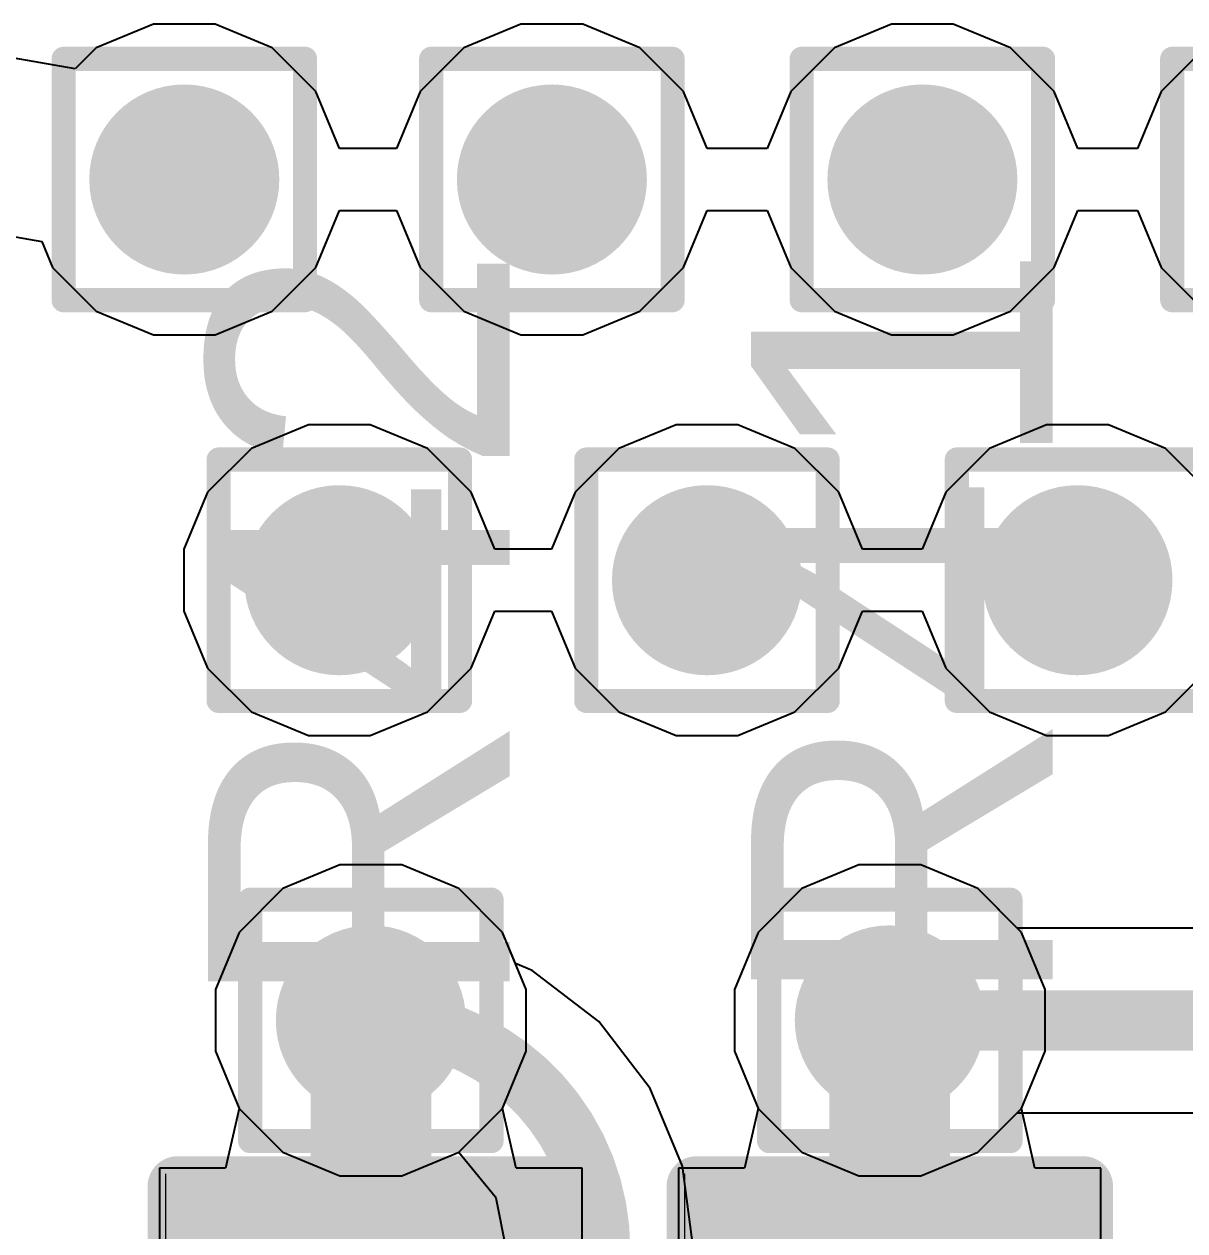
# Model space of a CAD drawing. Header units: inches. Extents: x -12 to 5355, y -7 to 5366.
# Drawn here: x 30.411 to 32.854, y 45.843 to 48.383 of the extents above; entities that cross this region are included whole.
import ezdxf

# ---------------------------------------------------------------- set-up
doc = ezdxf.new("R2010")
doc.units = ezdxf.units.IN
for name, color, linetype in [('BOTTOM LAYER', 5, 'Continuous'), ('Drill Drawing', 1, 'Continuous'), ('GROUND1', 16, 'Continuous'), ('GROUND2', 156, 'Continuous'), ('POWER', 76, 'Continuous'), ('SIGNAL', 90, 'Continuous'), ('TOP LAYER', 1, 'Continuous'), ('Top Overlay', 2, 'Continuous'), ('Top Paste', 8, 'Continuous'), ('Top Solder', 216, 'Continuous'), ('Via Holes', 16, 'Continuous')]:
    doc.layers.add(name, color=color, linetype=linetype)
doc.styles.add('Arial', font='', dxfattribs={"height": 0.2})
doc.styles.get('Arial').set_extended_font_data('Arial')

# ---------------------------------------------------------------- blocks, each defined once
blk = doc.blocks.new('R___0402_20')
at = {"layer": 'TOP LAYER'}
for points in [[(-0.6985, -0.3175), (-0.6985, 0.3175), (-0.2413, 0.3175), (-0.2413, -0.3175)], [(0.2413, -0.3175), (0.2413, 0.3175), (0.6985, 0.3175), (0.6985, -0.3175)]]:
    blk.add_hatch(color=1, dxfattribs=at).paths.add_polyline_path(points)
at = {"layer": 'Top Paste'}
for points in [[(-0.6985, -0.3175), (-0.6985, 0.3175), (-0.2413, 0.3175), (-0.2413, -0.3175)], [(0.2413, -0.3175), (0.2413, 0.3175), (0.6985, 0.3175), (0.6985, -0.3175)]]:
    blk.add_hatch(color=8, dxfattribs=at).paths.add_polyline_path(points)
at = {"layer": 'Top Solder'}
for points in [[(-0.7535, -0.3725), (-0.7535, 0.3725), (-0.1863, 0.3725), (-0.1863, -0.3725)], [(0.1863, -0.3725), (0.1863, 0.3725), (0.7535, 0.3725), (0.7535, -0.3725)]]:
    blk.add_hatch(color=216, dxfattribs=at).paths.add_polyline_path(points)
at = {"layer": 'Top Overlay'}
for points in [[(0.7874, 0.4064, 0.127, 0.127, 0), (-0.7874, 0.4064, 0.127, 0.127, 0)], [(-0.7874, -0.4064, 0.127, 0.127, 0), (-0.7874, 0.4064, 0.127, 0.127, 0)], [(0.7874, -0.4064, 0.127, 0.127, 0), (0.7874, 0.4064, 0.127, 0.127, 0)], [(0.7874, -0.4064, 0.127, 0.127, 0), (-0.7874, -0.4064, 0.127, 0.127, 0)], [(0.8128, -0.4318, 0.00323, 0.00323, 0), (-0.8128, -0.4318, 0.00323, 0.00323, 0)]]:
    blk.add_lwpolyline(points, format="xyseb", dxfattribs=at)
for points in [[(-0.8191, 0.4064, 0.0635, 0.0635, 1), (-0.7556, 0.4064, 0.0635, 0.0635, 1)], [(-0.8191, 0.4064, 0.0635, 0.0635, 1), (-0.7556, 0.4064, 0.0635, 0.0635, 1)], [(0.7556, 0.4064, 0.0635, 0.0635, 1), (0.8191, 0.4064, 0.0635, 0.0635, 1)], [(0.7556, 0.4064, 0.0635, 0.0635, 1), (0.8191, 0.4064, 0.0635, 0.0635, 1)], [(-0.8191, -0.4064, 0.0635, 0.0635, 1), (-0.7556, -0.4064, 0.0635, 0.0635, 1)], [(-0.8191, -0.4064, 0.0635, 0.0635, 1), (-0.7556, -0.4064, 0.0635, 0.0635, 1)], [(0.7556, -0.4064, 0.0635, 0.0635, 1), (0.8191, -0.4064, 0.0635, 0.0635, 1)], [(0.7556, -0.4064, 0.0635, 0.0635, 1), (0.8191, -0.4064, 0.0635, 0.0635, 1)], [(-0.8136, -0.4318, 0.00161, 0.00161, 1), (-0.812, -0.4318, 0.00161, 0.00161, 1)], [(0.812, -0.4318, 0.00161, 0.00161, 1), (0.8136, -0.4318, 0.00161, 0.00161, 1)]]:
    blk.add_lwpolyline(points, format="xyseb", close=True, dxfattribs=at)
blk = doc.blocks.new('R___0402_21')
at = {"layer": 'TOP LAYER'}
for points in [[(-0.6985, -0.3175), (-0.6985, 0.3175), (-0.2413, 0.3175), (-0.2413, -0.3175)], [(0.2413, -0.3175), (0.2413, 0.3175), (0.6985, 0.3175), (0.6985, -0.3175)]]:
    blk.add_hatch(color=1, dxfattribs=at).paths.add_polyline_path(points)
at = {"layer": 'Top Paste'}
for points in [[(-0.6985, -0.3175), (-0.6985, 0.3175), (-0.2413, 0.3175), (-0.2413, -0.3175)], [(0.2413, -0.3175), (0.2413, 0.3175), (0.6985, 0.3175), (0.6985, -0.3175)]]:
    blk.add_hatch(color=8, dxfattribs=at).paths.add_polyline_path(points)
at = {"layer": 'Top Solder'}
for points in [[(-0.7535, -0.3725), (-0.7535, 0.3725), (-0.1863, 0.3725), (-0.1863, -0.3725)], [(0.1863, -0.3725), (0.1863, 0.3725), (0.7535, 0.3725), (0.7535, -0.3725)]]:
    blk.add_hatch(color=216, dxfattribs=at).paths.add_polyline_path(points)
at = {"layer": 'Top Overlay'}
for points in [[(0.7874, 0.4064, 0.127, 0.127, 0), (-0.7874, 0.4064, 0.127, 0.127, 0)], [(-0.7874, -0.4064, 0.127, 0.127, 0), (-0.7874, 0.4064, 0.127, 0.127, 0)], [(0.7874, -0.4064, 0.127, 0.127, 0), (0.7874, 0.4064, 0.127, 0.127, 0)], [(0.7874, -0.4064, 0.127, 0.127, 0), (-0.7874, -0.4064, 0.127, 0.127, 0)], [(0.8128, -0.4318, 0.00323, 0.00323, 0), (-0.8128, -0.4318, 0.00323, 0.00323, 0)]]:
    blk.add_lwpolyline(points, format="xyseb", dxfattribs=at)
for points in [[(-0.8191, 0.4064, 0.0635, 0.0635, 1), (-0.7556, 0.4064, 0.0635, 0.0635, 1)], [(-0.8191, 0.4064, 0.0635, 0.0635, 1), (-0.7556, 0.4064, 0.0635, 0.0635, 1)], [(0.7556, 0.4064, 0.0635, 0.0635, 1), (0.8191, 0.4064, 0.0635, 0.0635, 1)], [(0.7556, 0.4064, 0.0635, 0.0635, 1), (0.8191, 0.4064, 0.0635, 0.0635, 1)], [(-0.8191, -0.4064, 0.0635, 0.0635, 1), (-0.7556, -0.4064, 0.0635, 0.0635, 1)], [(-0.8191, -0.4064, 0.0635, 0.0635, 1), (-0.7556, -0.4064, 0.0635, 0.0635, 1)], [(0.7556, -0.4064, 0.0635, 0.0635, 1), (0.8191, -0.4064, 0.0635, 0.0635, 1)], [(0.7556, -0.4064, 0.0635, 0.0635, 1), (0.8191, -0.4064, 0.0635, 0.0635, 1)], [(-0.8136, -0.4318, 0.00161, 0.00161, 1), (-0.812, -0.4318, 0.00161, 0.00161, 1)], [(0.812, -0.4318, 0.00161, 0.00161, 1), (0.8136, -0.4318, 0.00161, 0.00161, 1)]]:
    blk.add_lwpolyline(points, format="xyseb", close=True, dxfattribs=at)

msp = doc.modelspace()

# ---------------------------------------------------------------- hatches: boundary and pattern name
at = {"layer": 'BOTTOM LAYER'}
h = msp.add_hatch(color=5, dxfattribs=at)
edge = h.paths.add_edge_path()
edge.add_arc((30.7477, 48.056), 0.2, 0, 360)
h = msp.add_hatch(color=5, dxfattribs=at)
edge = h.paths.add_edge_path()
edge.add_arc((31.5214, 48.056), 0.2, 0, 360)
h = msp.add_hatch(color=5, dxfattribs=at)
edge = h.paths.add_edge_path()
edge.add_arc((32.3012, 48.056), 0.2, 0, 360)
h = msp.add_hatch(color=5, dxfattribs=at)
edge = h.paths.add_edge_path()
edge.add_arc((31.0741, 47.2127), 0.2, 0, 360)
h = msp.add_hatch(color=5, dxfattribs=at)
edge = h.paths.add_edge_path()
edge.add_arc((31.8478, 47.2127), 0.2, 0, 360)
h = msp.add_hatch(color=5, dxfattribs=at)
edge = h.paths.add_edge_path()
edge.add_arc((32.6276, 47.2127), 0.2, 0, 360)
h = msp.add_hatch(color=5, dxfattribs=at)
edge = h.paths.add_edge_path()
edge.add_arc((31.1404, 46.2864), 0.2, 0, 360)
h = msp.add_hatch(color=5, dxfattribs=at)
edge = h.paths.add_edge_path()
edge.add_arc((32.2326, 46.2864), 0.2, 0, 360)
at = {"layer": 'GROUND1'}
h = msp.add_hatch(color=16, dxfattribs=at)
edge = h.paths.add_edge_path()
edge.add_arc((30.7477, 48.056), 0.2, 0, 360)
h = msp.add_hatch(color=16, dxfattribs=at)
edge = h.paths.add_edge_path()
edge.add_arc((31.5214, 48.056), 0.2, 0, 360)
h = msp.add_hatch(color=16, dxfattribs=at)
edge = h.paths.add_edge_path()
edge.add_arc((32.3012, 48.056), 0.2, 0, 360)
h = msp.add_hatch(color=16, dxfattribs=at)
edge = h.paths.add_edge_path()
edge.add_arc((31.0741, 47.2127), 0.2, 0, 360)
h = msp.add_hatch(color=16, dxfattribs=at)
edge = h.paths.add_edge_path()
edge.add_arc((31.8478, 47.2127), 0.2, 0, 360)
h = msp.add_hatch(color=16, dxfattribs=at)
edge = h.paths.add_edge_path()
edge.add_arc((32.6276, 47.2127), 0.2, 0, 360)
h = msp.add_hatch(color=16, dxfattribs=at)
edge = h.paths.add_edge_path()
edge.add_arc((31.1404, 46.2864), 0.2, 0, 360)
h = msp.add_hatch(color=16, dxfattribs=at)
edge = h.paths.add_edge_path()
edge.add_arc((32.2326, 46.2864), 0.2, 0, 360)
at = {"layer": 'GROUND2'}
h = msp.add_hatch(color=156, dxfattribs=at)
edge = h.paths.add_edge_path()
edge.add_arc((30.7477, 48.056), 0.2, 0, 360)
h = msp.add_hatch(color=156, dxfattribs=at)
edge = h.paths.add_edge_path()
edge.add_arc((31.5214, 48.056), 0.2, 0, 360)
h = msp.add_hatch(color=156, dxfattribs=at)
edge = h.paths.add_edge_path()
edge.add_arc((32.3012, 48.056), 0.2, 0, 360)
h = msp.add_hatch(color=156, dxfattribs=at)
edge = h.paths.add_edge_path()
edge.add_arc((31.0741, 47.2127), 0.2, 0, 360)
h = msp.add_hatch(color=156, dxfattribs=at)
edge = h.paths.add_edge_path()
edge.add_arc((31.8478, 47.2127), 0.2, 0, 360)
h = msp.add_hatch(color=156, dxfattribs=at)
edge = h.paths.add_edge_path()
edge.add_arc((32.6276, 47.2127), 0.2, 0, 360)
h = msp.add_hatch(color=156, dxfattribs=at)
edge = h.paths.add_edge_path()
edge.add_arc((31.1404, 46.2864), 0.2, 0, 360)
h = msp.add_hatch(color=156, dxfattribs=at)
edge = h.paths.add_edge_path()
edge.add_arc((32.2326, 46.2864), 0.2, 0, 360)
at = {"layer": 'POWER'}
h = msp.add_hatch(color=76, dxfattribs=at)
edge = h.paths.add_edge_path()
edge.add_arc((30.7477, 48.056), 0.2, 0, 360)
h = msp.add_hatch(color=76, dxfattribs=at)
edge = h.paths.add_edge_path()
edge.add_arc((31.5214, 48.056), 0.2, 0, 360)
h = msp.add_hatch(color=76, dxfattribs=at)
edge = h.paths.add_edge_path()
edge.add_arc((32.3012, 48.056), 0.2, 0, 360)
h = msp.add_hatch(color=76, dxfattribs=at)
edge = h.paths.add_edge_path()
edge.add_arc((31.0741, 47.2127), 0.2, 0, 360)
h = msp.add_hatch(color=76, dxfattribs=at)
edge = h.paths.add_edge_path()
edge.add_arc((31.8478, 47.2127), 0.2, 0, 360)
h = msp.add_hatch(color=76, dxfattribs=at)
edge = h.paths.add_edge_path()
edge.add_arc((32.6276, 47.2127), 0.2, 0, 360)
h = msp.add_hatch(color=76, dxfattribs=at)
edge = h.paths.add_edge_path()
edge.add_arc((31.1404, 46.2864), 0.2, 0, 360)
h = msp.add_hatch(color=76, dxfattribs=at)
edge = h.paths.add_edge_path()
edge.add_arc((32.2326, 46.2864), 0.2, 0, 360)
at = {"layer": 'SIGNAL'}
h = msp.add_hatch(color=90, dxfattribs=at)
edge = h.paths.add_edge_path()
edge.add_arc((30.7477, 48.056), 0.2, 0, 360)
h = msp.add_hatch(color=90, dxfattribs=at)
edge = h.paths.add_edge_path()
edge.add_arc((31.5214, 48.056), 0.2, 0, 360)
h = msp.add_hatch(color=90, dxfattribs=at)
edge = h.paths.add_edge_path()
edge.add_arc((32.3012, 48.056), 0.2, 0, 360)
h = msp.add_hatch(color=90, dxfattribs=at)
edge = h.paths.add_edge_path()
edge.add_arc((31.0741, 47.2127), 0.2, 0, 360)
h = msp.add_hatch(color=90, dxfattribs=at)
edge = h.paths.add_edge_path()
edge.add_arc((31.8478, 47.2127), 0.2, 0, 360)
h = msp.add_hatch(color=90, dxfattribs=at)
edge = h.paths.add_edge_path()
edge.add_arc((32.6276, 47.2127), 0.2, 0, 360)
h = msp.add_hatch(color=90, dxfattribs=at)
edge = h.paths.add_edge_path()
edge.add_arc((31.1404, 46.2864), 0.2, 0, 360)
h = msp.add_hatch(color=90, dxfattribs=at)
edge = h.paths.add_edge_path()
edge.add_arc((32.2326, 46.2864), 0.2, 0, 360)
at = {"layer": 'TOP LAYER'}
h = msp.add_hatch(color=1, dxfattribs=at)
edge = h.paths.add_edge_path()
edge.add_arc((30.7477, 48.056), 0.2, 0, 360)
h = msp.add_hatch(color=1, dxfattribs=at)
edge = h.paths.add_edge_path()
edge.add_arc((31.5214, 48.056), 0.2, 0, 360)
h = msp.add_hatch(color=1, dxfattribs=at)
edge = h.paths.add_edge_path()
edge.add_arc((32.3012, 48.056), 0.2, 0, 360)
h = msp.add_hatch(color=1, dxfattribs=at)
edge = h.paths.add_edge_path()
edge.add_arc((31.0741, 47.2127), 0.2, 0, 360)
h = msp.add_hatch(color=1, dxfattribs=at)
edge = h.paths.add_edge_path()
edge.add_arc((31.8478, 47.2127), 0.2, 0, 360)
h = msp.add_hatch(color=1, dxfattribs=at)
edge = h.paths.add_edge_path()
edge.add_arc((32.6276, 47.2127), 0.2, 0, 360)
h = msp.add_hatch(color=1, dxfattribs=at)
edge = h.paths.add_edge_path()
edge.add_arc((31.1404, 46.2864), 0.2, 0, 360)
h = msp.add_hatch(color=1, dxfattribs=at)
edge = h.paths.add_edge_path()
edge.add_arc((32.2326, 46.2864), 0.2, 0, 360)
at = {"layer": 'Via Holes'}
h = msp.add_hatch(color=7, dxfattribs=at)
edge = h.paths.add_edge_path()
edge.add_arc((30.7477, 48.056), 0.1, 0, 360)
h = msp.add_hatch(color=7, dxfattribs=at)
edge = h.paths.add_edge_path()
edge.add_arc((31.5214, 48.056), 0.1, 0, 360)
h = msp.add_hatch(color=7, dxfattribs=at)
edge = h.paths.add_edge_path()
edge.add_arc((32.3012, 48.056), 0.1, 0, 360)
h = msp.add_hatch(color=7, dxfattribs=at)
edge = h.paths.add_edge_path()
edge.add_arc((31.0741, 47.2127), 0.1, 0, 360)
h = msp.add_hatch(color=7, dxfattribs=at)
edge = h.paths.add_edge_path()
edge.add_arc((31.8478, 47.2127), 0.1, 0, 360)
h = msp.add_hatch(color=7, dxfattribs=at)
edge = h.paths.add_edge_path()
edge.add_arc((32.6276, 47.2127), 0.1, 0, 360)
h = msp.add_hatch(color=7, dxfattribs=at)
edge = h.paths.add_edge_path()
edge.add_arc((31.1404, 46.2864), 0.1, 0, 360)
h = msp.add_hatch(color=7, dxfattribs=at)
edge = h.paths.add_edge_path()
edge.add_arc((32.2326, 46.2864), 0.1, 0, 360)

# ---------------------------------------------------------------- linework, layer by layer
at = {"layer": 'BOTTOM LAYER'}
for p, q in [((31.0754, 46.6134), (30.9552, 46.5636)), ((31.2054, 46.6134), (31.0754, 46.6134)), ((31.3256, 46.5636), (31.2054, 46.6134)), ((32.1676, 46.6134), (32.0474, 46.5636)), ((32.2976, 46.6134), (32.1676, 46.6134)), ((32.4178, 46.5636), (32.2976, 46.6134)), ((30.9552, 46.5636), (30.8632, 46.4716)), ((31.4176, 46.4716), (31.3256, 46.5636)), ((32.0474, 46.5636), (31.9554, 46.4716)), ((32.5098, 46.4716), (32.4178, 46.5636)), ((30.8632, 46.4716), (30.8134, 46.3514)), ((31.4674, 46.3514), (31.4176, 46.4716)), ((31.9554, 46.4716), (31.9056, 46.3514)), ((32.5596, 46.3514), (32.5098, 46.4716)), ((30.8134, 46.3514), (30.8134, 46.2213)), ((31.4674, 46.2213), (31.4674, 46.3514)), ((31.9056, 46.3514), (31.9056, 46.2213)), ((32.5596, 46.2213), (32.5596, 46.3514)), ((30.8134, 46.2213), (30.8632, 46.1011)), ((31.4176, 46.1011), (31.4674, 46.2213)), ((31.9056, 46.2213), (31.9554, 46.1011)), ((32.5098, 46.1011), (32.5596, 46.2213)), ((30.8632, 46.1011), (30.9552, 46.0091)), ((31.3256, 46.0091), (31.4176, 46.1011)), ((31.9554, 46.1011), (32.0474, 46.0091)), ((32.4178, 46.0091), (32.5098, 46.1011)), ((30.9552, 46.0091), (31.0754, 45.9594)), ((31.2054, 45.9594), (31.3256, 46.0091)), ((32.0474, 46.0091), (32.1676, 45.9594)), ((32.2976, 45.9594), (32.4178, 46.0091)), ((31.0754, 45.9594), (31.2054, 45.9594)), ((32.1676, 45.9594), (32.2976, 45.9594))]:
    msp.add_line(p, q, dxfattribs=at)
at = {"layer": 'Drill Drawing'}
for points in [[(30.4937, 48.31, 0.0508, 0.0508, 0), (31.0017, 48.31, 0.0508, 0.0508, 0)], [(30.4937, 47.802, 0.0508, 0.0508, 0), (30.4937, 48.31, 0.0508, 0.0508, 0)], [(31.0017, 47.802, 0.0508, 0.0508, 0), (31.0017, 48.31, 0.0508, 0.0508, 0)], [(31.2674, 48.31, 0.0508, 0.0508, 0), (31.7754, 48.31, 0.0508, 0.0508, 0)], [(31.2674, 47.802, 0.0508, 0.0508, 0), (31.2674, 48.31, 0.0508, 0.0508, 0)], [(31.7754, 47.802, 0.0508, 0.0508, 0), (31.7754, 48.31, 0.0508, 0.0508, 0)], [(32.0472, 48.31, 0.0508, 0.0508, 0), (32.5552, 48.31, 0.0508, 0.0508, 0)], [(32.0472, 47.802, 0.0508, 0.0508, 0), (32.0472, 48.31, 0.0508, 0.0508, 0)], [(32.5552, 47.802, 0.0508, 0.0508, 0), (32.5552, 48.31, 0.0508, 0.0508, 0)], [(32.827, 48.31, 0.0508, 0.0508, 0), (33.335, 48.31, 0.0508, 0.0508, 0)], [(32.827, 47.802, 0.0508, 0.0508, 0), (32.827, 48.31, 0.0508, 0.0508, 0)], [(30.4937, 47.802, 0.0508, 0.0508, 0), (31.0017, 47.802, 0.0508, 0.0508, 0)], [(31.2674, 47.802, 0.0508, 0.0508, 0), (31.7754, 47.802, 0.0508, 0.0508, 0)], [(32.0472, 47.802, 0.0508, 0.0508, 0), (32.5552, 47.802, 0.0508, 0.0508, 0)], [(32.827, 47.802, 0.0508, 0.0508, 0), (33.335, 47.802, 0.0508, 0.0508, 0)], [(30.8201, 47.4667, 0.0508, 0.0508, 0), (31.3281, 47.4667, 0.0508, 0.0508, 0)], [(30.8201, 46.9587, 0.0508, 0.0508, 0), (30.8201, 47.4667, 0.0508, 0.0508, 0)], [(31.3281, 46.9587, 0.0508, 0.0508, 0), (31.3281, 47.4667, 0.0508, 0.0508, 0)], [(31.5938, 47.4667, 0.0508, 0.0508, 0), (32.1018, 47.4667, 0.0508, 0.0508, 0)], [(31.5938, 46.9587, 0.0508, 0.0508, 0), (31.5938, 47.4667, 0.0508, 0.0508, 0)], [(32.1018, 46.9587, 0.0508, 0.0508, 0), (32.1018, 47.4667, 0.0508, 0.0508, 0)], [(32.3736, 47.4667, 0.0508, 0.0508, 0), (32.8816, 47.4667, 0.0508, 0.0508, 0)], [(32.3736, 46.9587, 0.0508, 0.0508, 0), (32.3736, 47.4667, 0.0508, 0.0508, 0)], [(30.8201, 46.9587, 0.0508, 0.0508, 0), (31.3281, 46.9587, 0.0508, 0.0508, 0)], [(31.5938, 46.9587, 0.0508, 0.0508, 0), (32.1018, 46.9587, 0.0508, 0.0508, 0)], [(32.3736, 46.9587, 0.0508, 0.0508, 0), (32.8816, 46.9587, 0.0508, 0.0508, 0)], [(30.8864, 46.5404, 0.0508, 0.0508, 0), (31.3944, 46.5404, 0.0508, 0.0508, 0)], [(30.8864, 46.0324, 0.0508, 0.0508, 0), (30.8864, 46.5404, 0.0508, 0.0508, 0)], [(31.3944, 46.0324, 0.0508, 0.0508, 0), (31.3944, 46.5404, 0.0508, 0.0508, 0)], [(31.9786, 46.5404, 0.0508, 0.0508, 0), (32.4866, 46.5404, 0.0508, 0.0508, 0)], [(31.9786, 46.0324, 0.0508, 0.0508, 0), (31.9786, 46.5404, 0.0508, 0.0508, 0)], [(32.4866, 46.0324, 0.0508, 0.0508, 0), (32.4866, 46.5404, 0.0508, 0.0508, 0)], [(30.8864, 46.0324, 0.0508, 0.0508, 0), (31.3944, 46.0324, 0.0508, 0.0508, 0)], [(31.9786, 46.0324, 0.0508, 0.0508, 0), (32.4866, 46.0324, 0.0508, 0.0508, 0)]]:
    msp.add_lwpolyline(points, format="xyseb", dxfattribs=at)
for points in [[(30.481, 48.31, 0.0254, 0.0254, 1), (30.5064, 48.31, 0.0254, 0.0254, 1)], [(30.481, 48.31, 0.0254, 0.0254, 1), (30.5064, 48.31, 0.0254, 0.0254, 1)], [(30.989, 48.31, 0.0254, 0.0254, 1), (31.0144, 48.31, 0.0254, 0.0254, 1)], [(30.989, 48.31, 0.0254, 0.0254, 1), (31.0144, 48.31, 0.0254, 0.0254, 1)], [(31.2547, 48.31, 0.0254, 0.0254, 1), (31.2801, 48.31, 0.0254, 0.0254, 1)], [(31.2547, 48.31, 0.0254, 0.0254, 1), (31.2801, 48.31, 0.0254, 0.0254, 1)], [(31.7627, 48.31, 0.0254, 0.0254, 1), (31.7881, 48.31, 0.0254, 0.0254, 1)], [(31.7627, 48.31, 0.0254, 0.0254, 1), (31.7881, 48.31, 0.0254, 0.0254, 1)], [(32.0345, 48.31, 0.0254, 0.0254, 1), (32.0599, 48.31, 0.0254, 0.0254, 1)], [(32.0345, 48.31, 0.0254, 0.0254, 1), (32.0599, 48.31, 0.0254, 0.0254, 1)], [(32.5425, 48.31, 0.0254, 0.0254, 1), (32.5679, 48.31, 0.0254, 0.0254, 1)], [(32.5425, 48.31, 0.0254, 0.0254, 1), (32.5679, 48.31, 0.0254, 0.0254, 1)], [(32.8143, 48.31, 0.0254, 0.0254, 1), (32.8397, 48.31, 0.0254, 0.0254, 1)], [(32.8143, 48.31, 0.0254, 0.0254, 1), (32.8397, 48.31, 0.0254, 0.0254, 1)], [(30.481, 47.802, 0.0254, 0.0254, 1), (30.5064, 47.802, 0.0254, 0.0254, 1)], [(30.481, 47.802, 0.0254, 0.0254, 1), (30.5064, 47.802, 0.0254, 0.0254, 1)], [(30.989, 47.802, 0.0254, 0.0254, 1), (31.0144, 47.802, 0.0254, 0.0254, 1)], [(30.989, 47.802, 0.0254, 0.0254, 1), (31.0144, 47.802, 0.0254, 0.0254, 1)], [(31.2547, 47.802, 0.0254, 0.0254, 1), (31.2801, 47.802, 0.0254, 0.0254, 1)], [(31.2547, 47.802, 0.0254, 0.0254, 1), (31.2801, 47.802, 0.0254, 0.0254, 1)], [(31.7627, 47.802, 0.0254, 0.0254, 1), (31.7881, 47.802, 0.0254, 0.0254, 1)], [(31.7627, 47.802, 0.0254, 0.0254, 1), (31.7881, 47.802, 0.0254, 0.0254, 1)], [(32.0345, 47.802, 0.0254, 0.0254, 1), (32.0599, 47.802, 0.0254, 0.0254, 1)], [(32.0345, 47.802, 0.0254, 0.0254, 1), (32.0599, 47.802, 0.0254, 0.0254, 1)], [(32.5425, 47.802, 0.0254, 0.0254, 1), (32.5679, 47.802, 0.0254, 0.0254, 1)], [(32.5425, 47.802, 0.0254, 0.0254, 1), (32.5679, 47.802, 0.0254, 0.0254, 1)], [(32.8143, 47.802, 0.0254, 0.0254, 1), (32.8397, 47.802, 0.0254, 0.0254, 1)], [(32.8143, 47.802, 0.0254, 0.0254, 1), (32.8397, 47.802, 0.0254, 0.0254, 1)], [(30.8074, 47.4667, 0.0254, 0.0254, 1), (30.8328, 47.4667, 0.0254, 0.0254, 1)], [(30.8074, 47.4667, 0.0254, 0.0254, 1), (30.8328, 47.4667, 0.0254, 0.0254, 1)], [(31.3154, 47.4667, 0.0254, 0.0254, 1), (31.3408, 47.4667, 0.0254, 0.0254, 1)], [(31.3154, 47.4667, 0.0254, 0.0254, 1), (31.3408, 47.4667, 0.0254, 0.0254, 1)], [(31.5811, 47.4667, 0.0254, 0.0254, 1), (31.6065, 47.4667, 0.0254, 0.0254, 1)], [(31.5811, 47.4667, 0.0254, 0.0254, 1), (31.6065, 47.4667, 0.0254, 0.0254, 1)], [(32.0891, 47.4667, 0.0254, 0.0254, 1), (32.1145, 47.4667, 0.0254, 0.0254, 1)], [(32.0891, 47.4667, 0.0254, 0.0254, 1), (32.1145, 47.4667, 0.0254, 0.0254, 1)], [(32.3609, 47.4667, 0.0254, 0.0254, 1), (32.3863, 47.4667, 0.0254, 0.0254, 1)], [(32.3609, 47.4667, 0.0254, 0.0254, 1), (32.3863, 47.4667, 0.0254, 0.0254, 1)], [(30.8074, 46.9587, 0.0254, 0.0254, 1), (30.8328, 46.9587, 0.0254, 0.0254, 1)], [(30.8074, 46.9587, 0.0254, 0.0254, 1), (30.8328, 46.9587, 0.0254, 0.0254, 1)], [(31.3154, 46.9587, 0.0254, 0.0254, 1), (31.3408, 46.9587, 0.0254, 0.0254, 1)], [(31.3154, 46.9587, 0.0254, 0.0254, 1), (31.3408, 46.9587, 0.0254, 0.0254, 1)], [(31.5811, 46.9587, 0.0254, 0.0254, 1), (31.6065, 46.9587, 0.0254, 0.0254, 1)], [(31.5811, 46.9587, 0.0254, 0.0254, 1), (31.6065, 46.9587, 0.0254, 0.0254, 1)], [(32.0891, 46.9587, 0.0254, 0.0254, 1), (32.1145, 46.9587, 0.0254, 0.0254, 1)], [(32.0891, 46.9587, 0.0254, 0.0254, 1), (32.1145, 46.9587, 0.0254, 0.0254, 1)], [(32.3609, 46.9587, 0.0254, 0.0254, 1), (32.3863, 46.9587, 0.0254, 0.0254, 1)], [(32.3609, 46.9587, 0.0254, 0.0254, 1), (32.3863, 46.9587, 0.0254, 0.0254, 1)], [(30.8737, 46.5404, 0.0254, 0.0254, 1), (30.8991, 46.5404, 0.0254, 0.0254, 1)], [(30.8737, 46.5404, 0.0254, 0.0254, 1), (30.8991, 46.5404, 0.0254, 0.0254, 1)], [(31.3817, 46.5404, 0.0254, 0.0254, 1), (31.4071, 46.5404, 0.0254, 0.0254, 1)], [(31.3817, 46.5404, 0.0254, 0.0254, 1), (31.4071, 46.5404, 0.0254, 0.0254, 1)], [(31.9659, 46.5404, 0.0254, 0.0254, 1), (31.9913, 46.5404, 0.0254, 0.0254, 1)], [(31.9659, 46.5404, 0.0254, 0.0254, 1), (31.9913, 46.5404, 0.0254, 0.0254, 1)], [(32.4739, 46.5404, 0.0254, 0.0254, 1), (32.4993, 46.5404, 0.0254, 0.0254, 1)], [(32.4739, 46.5404, 0.0254, 0.0254, 1), (32.4993, 46.5404, 0.0254, 0.0254, 1)], [(30.8737, 46.0324, 0.0254, 0.0254, 1), (30.8991, 46.0324, 0.0254, 0.0254, 1)], [(30.8737, 46.0324, 0.0254, 0.0254, 1), (30.8991, 46.0324, 0.0254, 0.0254, 1)], [(31.3817, 46.0324, 0.0254, 0.0254, 1), (31.4071, 46.0324, 0.0254, 0.0254, 1)], [(31.3817, 46.0324, 0.0254, 0.0254, 1), (31.4071, 46.0324, 0.0254, 0.0254, 1)], [(31.9659, 46.0324, 0.0254, 0.0254, 1), (31.9913, 46.0324, 0.0254, 0.0254, 1)], [(31.9659, 46.0324, 0.0254, 0.0254, 1), (31.9913, 46.0324, 0.0254, 0.0254, 1)], [(32.4739, 46.0324, 0.0254, 0.0254, 1), (32.4993, 46.0324, 0.0254, 0.0254, 1)], [(32.4739, 46.0324, 0.0254, 0.0254, 1), (32.4993, 46.0324, 0.0254, 0.0254, 1)]]:
    msp.add_lwpolyline(points, format="xyseb", close=True, dxfattribs=at)
at = {"layer": 'GROUND1'}
for p, q in [((31.0754, 46.6134), (30.9552, 46.5636)), ((31.2054, 46.6134), (31.0754, 46.6134)), ((31.3256, 46.5636), (31.2054, 46.6134)), ((32.1676, 46.6134), (32.0474, 46.5636)), ((32.2976, 46.6134), (32.1676, 46.6134)), ((32.4178, 46.5636), (32.2976, 46.6134)), ((30.9552, 46.5636), (30.8632, 46.4716)), ((31.4176, 46.4716), (31.3256, 46.5636)), ((32.0474, 46.5636), (31.9554, 46.4716)), ((32.5098, 46.4716), (32.4178, 46.5636)), ((30.8632, 46.4716), (30.8134, 46.3514)), ((31.4674, 46.3514), (31.4176, 46.4716)), ((31.9554, 46.4716), (31.9056, 46.3514)), ((32.5596, 46.3514), (32.5098, 46.4716)), ((30.8134, 46.3514), (30.8134, 46.2213)), ((31.4674, 46.2213), (31.4674, 46.3514)), ((31.9056, 46.3514), (31.9056, 46.2213)), ((32.5596, 46.2213), (32.5596, 46.3514)), ((30.8134, 46.2213), (30.8632, 46.1011)), ((31.4176, 46.1011), (31.4674, 46.2213)), ((31.9056, 46.2213), (31.9554, 46.1011)), ((32.5098, 46.1011), (32.5596, 46.2213)), ((30.8632, 46.1011), (30.9552, 46.0091)), ((31.3256, 46.0091), (31.4176, 46.1011)), ((31.9554, 46.1011), (32.0474, 46.0091)), ((32.4178, 46.0091), (32.5098, 46.1011)), ((30.9552, 46.0091), (31.0754, 45.9594)), ((31.2054, 45.9594), (31.3256, 46.0091)), ((32.0474, 46.0091), (32.1676, 45.9594)), ((32.2976, 45.9594), (32.4178, 46.0091)), ((31.0754, 45.9594), (31.2054, 45.9594)), ((32.1676, 45.9594), (32.2976, 45.9594))]:
    msp.add_line(p, q, dxfattribs=at)
at = {"layer": 'GROUND2'}
for p, q in [((31.0754, 46.6134), (30.9552, 46.5636)), ((31.2054, 46.6134), (31.0754, 46.6134)), ((31.3256, 46.5636), (31.2054, 46.6134)), ((32.1676, 46.6134), (32.0474, 46.5636)), ((32.2976, 46.6134), (32.1676, 46.6134)), ((32.4178, 46.5636), (32.2976, 46.6134)), ((30.9552, 46.5636), (30.8632, 46.4716)), ((31.4176, 46.4716), (31.3256, 46.5636)), ((32.0474, 46.5636), (31.9554, 46.4716)), ((32.5098, 46.4716), (32.4178, 46.5636)), ((30.8632, 46.4716), (30.8134, 46.3514)), ((31.4674, 46.3514), (31.4176, 46.4716)), ((31.9554, 46.4716), (31.9056, 46.3514)), ((32.5596, 46.3514), (32.5098, 46.4716)), ((30.8134, 46.3514), (30.8134, 46.2213)), ((31.4674, 46.2213), (31.4674, 46.3514)), ((31.9056, 46.3514), (31.9056, 46.2213)), ((32.5596, 46.2213), (32.5596, 46.3514)), ((30.8134, 46.2213), (30.8632, 46.1011)), ((31.4176, 46.1011), (31.4674, 46.2213)), ((31.9056, 46.2213), (31.9554, 46.1011)), ((32.5098, 46.1011), (32.5596, 46.2213)), ((30.8632, 46.1011), (30.9552, 46.0091)), ((31.3256, 46.0091), (31.4176, 46.1011)), ((31.9554, 46.1011), (32.0474, 46.0091)), ((32.4178, 46.0091), (32.5098, 46.1011)), ((30.9552, 46.0091), (31.0754, 45.9594)), ((31.2054, 45.9594), (31.3256, 46.0091)), ((32.0474, 46.0091), (32.1676, 45.9594)), ((32.2976, 45.9594), (32.4178, 46.0091)), ((31.0754, 45.9594), (31.2054, 45.9594)), ((32.1676, 45.9594), (32.2976, 45.9594))]:
    msp.add_line(p, q, dxfattribs=at)
at = {"layer": 'POWER'}
for p, q in [((30.6826, 48.383), (30.5625, 48.3332)), ((30.8127, 48.383), (30.6826, 48.383)), ((30.9329, 48.3332), (30.8127, 48.383)), ((31.4563, 48.383), (31.3362, 48.3332)), ((31.5864, 48.383), (31.4563, 48.383)), ((31.7066, 48.3332), (31.5864, 48.383)), ((32.2361, 48.383), (32.1159, 48.3332)), ((32.3662, 48.383), (32.2361, 48.383)), ((32.4864, 48.3332), (32.3662, 48.383)), ((30.5625, 48.3332), (30.5179, 48.2887)), ((31.0249, 48.2412), (30.9329, 48.3332)), ((31.3362, 48.3332), (31.2442, 48.2412)), ((31.7986, 48.2412), (31.7066, 48.3332)), ((32.1159, 48.3332), (32.024, 48.2412)), ((32.5784, 48.2412), (32.4864, 48.3332)), ((32.8957, 48.3332), (32.8037, 48.2412)), ((30.5179, 48.2887), (30.3736, 48.314)), ((31.0747, 48.121), (31.0249, 48.2412)), ((31.2442, 48.2412), (31.1944, 48.121)), ((31.8484, 48.121), (31.7986, 48.2412)), ((32.024, 48.2412), (31.9742, 48.121)), ((32.6282, 48.121), (32.5784, 48.2412)), ((32.8037, 48.2412), (32.754, 48.121)), ((31.1944, 48.121), (31.0747, 48.121)), ((31.9742, 48.121), (31.8484, 48.121)), ((32.754, 48.121), (32.6282, 48.121)), ((31.0249, 47.8707), (31.0747, 47.9909)), ((31.0747, 47.9909), (31.1944, 47.9909)), ((31.1944, 47.9909), (31.2442, 47.8707)), ((31.7986, 47.8707), (31.8484, 47.9909)), ((31.8484, 47.9909), (31.9742, 47.9909)), ((31.9742, 47.9909), (32.024, 47.8707)), ((32.5784, 47.8707), (32.6282, 47.9909)), ((32.6282, 47.9909), (32.754, 47.9909)), ((32.754, 47.9909), (32.8037, 47.8707)), ((30.3034, 47.9511), (30.4477, 47.9258)), ((30.4477, 47.9258), (30.4705, 47.8707)), ((30.4705, 47.8707), (30.5625, 47.7788)), ((30.9329, 47.7788), (31.0249, 47.8707)), ((31.2442, 47.8707), (31.3362, 47.7788)), ((31.7066, 47.7788), (31.7986, 47.8707)), ((32.024, 47.8707), (32.1159, 47.7788)), ((32.4864, 47.7788), (32.5784, 47.8707)), ((32.8037, 47.8707), (32.8957, 47.7788)), ((30.5625, 47.7788), (30.6826, 47.729)), ((30.8127, 47.729), (30.9329, 47.7788)), ((31.3362, 47.7788), (31.4563, 47.729)), ((31.5864, 47.729), (31.7066, 47.7788)), ((32.1159, 47.7788), (32.2361, 47.729)), ((32.3662, 47.729), (32.4864, 47.7788)), ((30.6826, 47.729), (30.8127, 47.729)), ((31.4563, 47.729), (31.5864, 47.729)), ((32.2361, 47.729), (32.3662, 47.729)), ((31.009, 47.5397), (30.8889, 47.4899)), ((31.1391, 47.5397), (31.009, 47.5397)), ((31.2593, 47.4899), (31.1391, 47.5397)), ((31.7827, 47.5397), (31.6626, 47.4899)), ((31.9128, 47.5397), (31.7827, 47.5397)), ((32.033, 47.4899), (31.9128, 47.5397)), ((32.5625, 47.5397), (32.4423, 47.4899)), ((32.6926, 47.5397), (32.5625, 47.5397)), ((32.8128, 47.4899), (32.6926, 47.5397)), ((30.8889, 47.4899), (30.7969, 47.3979)), ((31.3513, 47.3979), (31.2593, 47.4899)), ((31.6626, 47.4899), (31.5706, 47.3979)), ((32.125, 47.3979), (32.033, 47.4899)), ((32.4423, 47.4899), (32.3503, 47.3979)), ((32.9048, 47.3979), (32.8128, 47.4899)), ((30.7969, 47.3979), (30.7471, 47.2777)), ((31.4011, 47.2777), (31.3513, 47.3979)), ((31.5706, 47.3979), (31.5208, 47.2777)), ((32.1748, 47.2777), (32.125, 47.3979)), ((32.3503, 47.3979), (32.3006, 47.2777)), ((30.7471, 47.2777), (30.7471, 47.1476)), ((31.5208, 47.2777), (31.4011, 47.2777)), ((32.3006, 47.2777), (32.1748, 47.2777)), ((30.7471, 47.1476), (30.7969, 47.0275)), ((31.3513, 47.0275), (31.4011, 47.1476)), ((31.4011, 47.1476), (31.5208, 47.1476)), ((31.5208, 47.1476), (31.5706, 47.0275)), ((32.125, 47.0275), (32.1748, 47.1476)), ((32.1748, 47.1476), (32.3006, 47.1476)), ((32.3006, 47.1476), (32.3503, 47.0275)), ((30.7969, 47.0275), (30.8889, 46.9355)), ((31.2593, 46.9355), (31.3513, 47.0275)), ((31.5706, 47.0275), (31.6626, 46.9355)), ((32.033, 46.9355), (32.125, 47.0275)), ((32.3503, 47.0275), (32.4423, 46.9355)), ((32.8128, 46.9355), (32.9048, 47.0275)), ((30.8889, 46.9355), (31.009, 46.8857)), ((31.1391, 46.8857), (31.2593, 46.9355)), ((31.6626, 46.9355), (31.7827, 46.8857)), ((31.9128, 46.8857), (32.033, 46.9355)), ((32.4423, 46.9355), (32.5625, 46.8857)), ((32.6926, 46.8857), (32.8128, 46.9355)), ((31.009, 46.8857), (31.1391, 46.8857)), ((31.7827, 46.8857), (31.9128, 46.8857)), ((32.5625, 46.8857), (32.6926, 46.8857)), ((31.0754, 46.6134), (30.9552, 46.5636)), ((31.2054, 46.6134), (31.0754, 46.6134)), ((31.3256, 46.5636), (31.2054, 46.6134)), ((32.1676, 46.6134), (32.0474, 46.5636)), ((32.2976, 46.6134), (32.1676, 46.6134)), ((32.4178, 46.5636), (32.2976, 46.6134)), ((30.9552, 46.5636), (30.8632, 46.4716)), ((31.4176, 46.4716), (31.3256, 46.5636)), ((32.0474, 46.5636), (31.9554, 46.4716)), ((32.5098, 46.4716), (32.4178, 46.5636)), ((30.8632, 46.4716), (30.8134, 46.3514)), ((31.4674, 46.3514), (31.4176, 46.4716)), ((31.9554, 46.4716), (31.9056, 46.3514)), ((32.5596, 46.3514), (32.5098, 46.4716)), ((30.8134, 46.3514), (30.8134, 46.2213)), ((31.4674, 46.2213), (31.4674, 46.3514)), ((31.9056, 46.3514), (31.9056, 46.2213)), ((32.5596, 46.2213), (32.5596, 46.3514)), ((30.8134, 46.2213), (30.8632, 46.1011)), ((31.4176, 46.1011), (31.4674, 46.2213)), ((31.9056, 46.2213), (31.9554, 46.1011)), ((32.5098, 46.1011), (32.5596, 46.2213)), ((30.8632, 46.1011), (30.9552, 46.0091)), ((31.3256, 46.0091), (31.4176, 46.1011)), ((31.9554, 46.1011), (32.0474, 46.0091)), ((32.4178, 46.0091), (32.5098, 46.1011)), ((30.9552, 46.0091), (31.0754, 45.9594)), ((31.2054, 45.9594), (31.3256, 46.0091)), ((32.0474, 46.0091), (32.1676, 45.9594)), ((32.2976, 45.9594), (32.4178, 46.0091)), ((31.0754, 45.9594), (31.2054, 45.9594)), ((32.1676, 45.9594), (32.2976, 45.9594))]:
    msp.add_line(p, q, dxfattribs=at)
at = {"layer": 'SIGNAL'}
for p, q in [((31.0754, 46.6134), (30.9552, 46.5636)), ((31.2054, 46.6134), (31.0754, 46.6134)), ((31.3256, 46.5636), (31.2054, 46.6134)), ((32.1676, 46.6134), (32.0474, 46.5636)), ((32.2976, 46.6134), (32.1676, 46.6134)), ((32.4178, 46.5636), (32.2976, 46.6134)), ((30.9552, 46.5636), (30.8632, 46.4716)), ((31.4176, 46.4716), (31.3256, 46.5636)), ((32.0474, 46.5636), (31.9554, 46.4716)), ((32.5008, 46.4806), (32.4178, 46.5636)), ((32.9993, 46.4806), (32.5008, 46.4806)), ((30.8632, 46.4716), (30.8134, 46.3514)), ((31.4447, 46.4063), (31.4176, 46.4716)), ((31.9554, 46.4716), (31.9056, 46.3514)), ((31.4799, 46.3917), (31.4447, 46.4063)), ((31.6205, 46.2838), (31.4799, 46.3917)), ((30.8134, 46.3514), (30.8134, 46.2213)), ((31.9056, 46.3514), (31.9056, 46.2213)), ((31.7284, 46.1432), (31.6205, 46.2838)), ((30.8134, 46.2213), (30.8632, 46.1011)), ((31.9056, 46.2213), (31.9554, 46.1011)), ((31.7962, 45.9795), (31.7284, 46.1432)), ((30.8632, 46.1011), (30.9552, 46.0091)), ((31.9554, 46.1011), (32.0474, 46.0091)), ((32.4178, 46.0091), (32.5008, 46.0921)), ((32.5008, 46.0921), (34.1202, 46.0921)), ((30.9552, 46.0091), (31.0754, 45.9594)), ((31.2054, 45.9594), (31.3256, 46.0091)), ((31.3256, 46.0091), (31.4017, 45.9156)), ((32.0474, 46.0091), (32.1676, 45.9594)), ((32.2976, 45.9594), (32.4178, 46.0091)), ((31.8193, 45.8038), (31.7962, 45.9795)), ((31.0754, 45.9594), (31.2054, 45.9594)), ((32.1676, 45.9594), (32.2976, 45.9594)), ((31.4017, 45.9156), (31.4036, 45.9128)), ((31.4036, 45.9128), (31.4253, 45.8038))]:
    msp.add_line(p, q, dxfattribs=at)
for points in [[(31.1404, 46.2864, 0.127, 0.127, -0.414214), (31.623, 45.8038, 0.127, 0.127, 0)], [(32.2326, 46.2864, 0.127, 0.127, 0), (34.1202, 46.2864, 0.127, 0.127, 0)], [(31.623, 38.8721, 0.127, 0.127, 0), (31.623, 45.8038, 0.127, 0.127, 0)]]:
    msp.add_lwpolyline(points, format="xyseb", dxfattribs=at)
for points in [[(31.1087, 46.2864, 0.0635, 0.0635, 1), (31.1721, 46.2864, 0.0635, 0.0635, 1)], [(32.2009, 46.2864, 0.0635, 0.0635, 1), (32.2644, 46.2864, 0.0635, 0.0635, 1)], [(31.5912, 45.8038, 0.0635, 0.0635, 1), (31.6547, 45.8038, 0.0635, 0.0635, 1)], [(31.5912, 45.8038, 0.0635, 0.0635, 1), (31.6547, 45.8038, 0.0635, 0.0635, 1)]]:
    msp.add_lwpolyline(points, format="xyseb", close=True, dxfattribs=at)
at = {"layer": 'TOP LAYER'}
for p, q in [((31.0754, 46.6134), (30.9552, 46.5636)), ((31.2054, 46.6134), (31.0754, 46.6134)), ((31.3256, 46.5636), (31.2054, 46.6134)), ((32.1676, 46.6134), (32.0474, 46.5636)), ((32.2976, 46.6134), (32.1676, 46.6134)), ((32.4178, 46.5636), (32.2976, 46.6134)), ((30.9552, 46.5636), (30.8632, 46.4716)), ((31.4176, 46.4716), (31.3256, 46.5636)), ((32.0474, 46.5636), (31.9554, 46.4716)), ((32.5098, 46.4716), (32.4178, 46.5636)), ((30.8632, 46.4716), (30.8134, 46.3514)), ((31.4674, 46.3514), (31.4176, 46.4716)), ((31.9554, 46.4716), (31.9056, 46.3514)), ((32.5596, 46.3514), (32.5098, 46.4716)), ((30.8134, 46.3514), (30.8134, 46.2213)), ((31.4674, 46.2213), (31.4674, 46.3514)), ((31.9056, 46.3514), (31.9056, 46.2213)), ((32.5596, 46.2213), (32.5596, 46.3514)), ((30.8134, 46.2213), (30.8632, 46.1011)), ((31.4176, 46.1011), (31.4674, 46.2213)), ((31.9056, 46.2213), (31.9554, 46.1011)), ((32.5098, 46.1011), (32.5596, 46.2213)), ((30.8632, 46.1011), (30.8348, 45.9752)), ((31.446, 45.9752), (31.4176, 46.1011)), ((31.9554, 46.1011), (31.927, 45.9752)), ((32.5382, 45.9752), (32.5098, 46.1011)), ((30.8348, 45.9752), (30.6959, 45.9752)), ((30.6959, 45.9752), (30.6959, 45.264)), ((31.5849, 45.9752), (31.446, 45.9752)), ((31.5849, 45.264), (31.5849, 45.9752)), ((31.927, 45.9752), (31.7881, 45.9752)), ((31.7881, 45.9752), (31.7881, 45.264)), ((32.6771, 45.9752), (32.5382, 45.9752)), ((32.6771, 45.264), (32.6771, 45.9752))]:
    msp.add_line(p, q, dxfattribs=at)
for points in [[(31.1404, 45.6196, 0.254, 0.254, 0), (31.1404, 46.2864, 0.254, 0.254, 0)], [(32.2326, 45.6196, 0.254, 0.254, 0), (32.2326, 46.2864, 0.254, 0.254, 0)]]:
    msp.add_lwpolyline(points, format="xyseb", dxfattribs=at)
for points in [[(31.0769, 46.2864, 0.127, 0.127, 1), (31.2039, 46.2864, 0.127, 0.127, 1)], [(32.1691, 46.2864, 0.127, 0.127, 1), (32.2961, 46.2864, 0.127, 0.127, 1)]]:
    msp.add_lwpolyline(points, format="xyseb", close=True, dxfattribs=at)

# ---------------------------------------------------------------- block references
at = {"rotation": 270}
for name, p in [('R___0402_20', (31.1404, 45.1497)), ('R___0402_21', (32.2326, 45.1497))]:
    msp.add_blockref(name, p, dxfattribs=at)

# ---------------------------------------------------------------- texts
at = {"layer": 'Top Overlay', "style": 'Arial'}
for s, p in [('R42', (31.4324, 46.296)), ('R41', (32.5754, 46.3002))]:
    msp.add_text(s, height=0.635, rotation=90, dxfattribs=at).set_placement(p)

doc.saveas('drawing.dxf')
